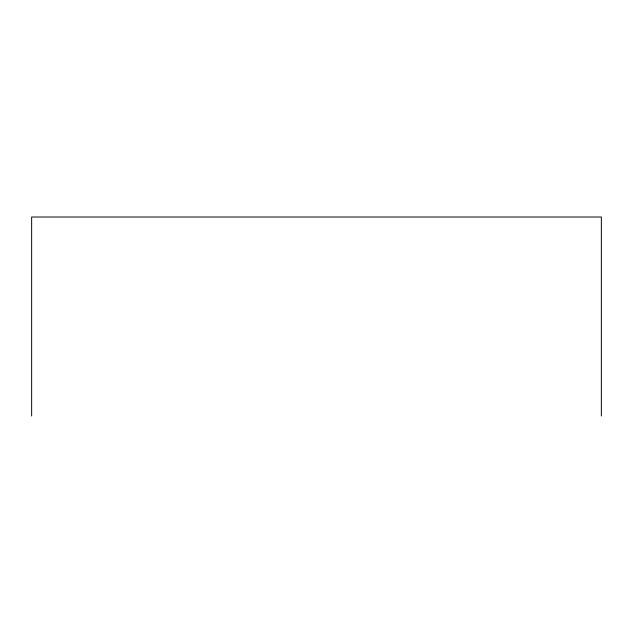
<?xml version="1.0" encoding="UTF-8"?>
<svg xmlns="http://www.w3.org/2000/svg" width="633" height="633" viewBox="0 0 633 633"><rect width="100%" height="100%" fill="white"/><g stroke="black" fill="none" stroke-linecap="round" stroke-linejoin="round"><path stroke-width="0.95" d="M601.35 415.984L601.35 217.016L31.65 217.016L31.65 415.984"/></g></svg>
